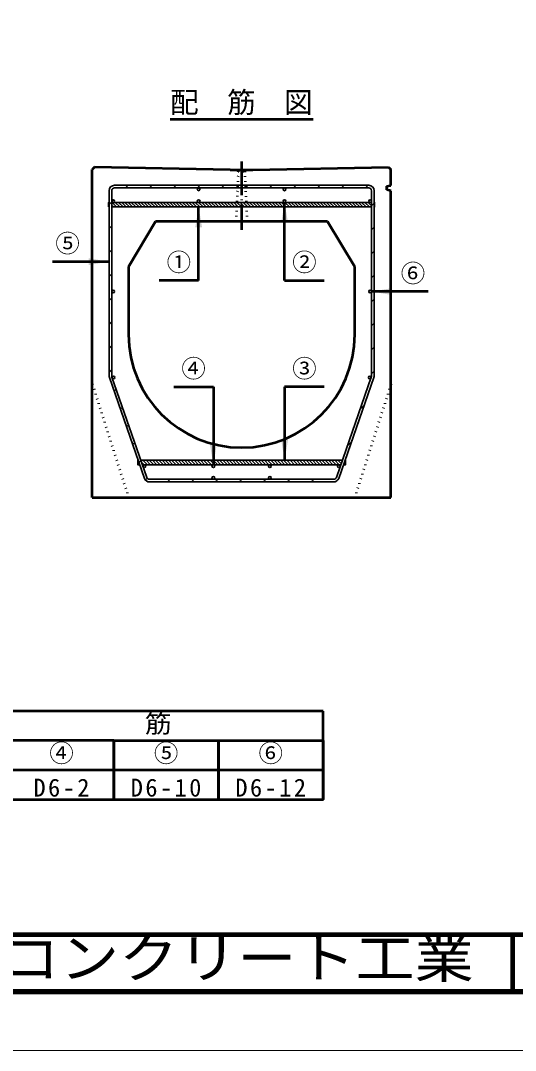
# Model space of a CAD drawing. Units: millimetres, scale not verified. Extents: x -2102 to 2102, y -1485 to 1485.
# Drawn here: x -962 to -87, y -1485 to 336 of the extents above; entities that cross this region are included whole.
import ezdxf
from ezdxf.enums import TextEntityAlignment as Align

# ---------------------------------------------------------------- set-up
doc = ezdxf.new("R2010")
doc.units = ezdxf.units.MM
doc.header["$LTSCALE"] = 5
doc.linetypes.add('DOTTED', pattern=[1.75, 0.25, -1.5])
doc.linetypes.add('LONG_DASHED_DOTTED', pattern=[15.25, 12, -1.5, 0.25, -1.5])
doc.layers.add('0-0_V-nasSTD', color=7, linetype='Continuous', lineweight=35)
doc.layers.add('0-1_0', color=7, linetype='Continuous', lineweight=50)
doc.styles.add('ＭＳ ゴシック', font='')
doc.styles.get('ＭＳ ゴシック').set_extended_font_data('MS Gothic')

msp = doc.modelspace()

# ---------------------------------------------------------------- linework, layer by layer
at = {"layer": '0-0_V-nasSTD', "lineweight": 50}
for p, q in [((-797.5, -885), (-982.5, -885)), ((-612.5, -885), (-797.5, -885)), ((-427.5, -885), (-612.5, -885)), ((-427.5, -937), (-427.5, -885)), ((-797.5, -937), (-612.5, -937)), ((-612.5, -989), (-612.5, -937)), ((-612.5, -937), (-427.5, -937)), ((-612.5, -1041), (-612.5, -989))]:
    msp.add_line(p, q, dxfattribs=at)
at = {"layer": '0-0_V-nasSTD', "lineweight": 100}
for p, q in [((-92.5, -1280), (-92.5, -1380)), ((-1997.5, -1380), (1997.5, -1380))]:
    msp.add_line(p, q, dxfattribs=at)
at = {"layer": '0-0_V-nasSTD', "lineweight": 18}
for points in [[(-2102.5, -1485), (-2102.5, 1485), (2102.5, 1485), (2102.5, -1485)], [(-2002.5, -1385), (-2002.5, 1385), (2002.5, 1385), (2002.5, -1385)]]:
    msp.add_lwpolyline(points, close=True, dxfattribs=at)
at = {"layer": '0-0_V-nasSTD', "lineweight": 50}
for points in [[(-982.5, -989), (-797.5, -989), (-797.5, -937), (-982.5, -937)], [(-797.5, -989), (-797.5, -937), (-797.5, -989)], [(-797.5, -989), (-612.5, -989), (-612.5, -937)], [(-612.5, -989), (-612.5, -937), (-612.5, -989)], [(-612.5, -989), (-427.5, -989), (-427.5, -937)], [(-612.5, -1041), (-427.5, -1041), (-427.5, -989), (-427.5, -937), (-427.5, -989)], [(-982.5, -1041), (-797.5, -1041), (-797.5, -989)], [(-797.5, -1041), (-797.5, -989), (-797.5, -1041)], [(-797.5, -1041), (-612.5, -1041), (-612.5, -989)], [(-612.5, -1041), (-612.5, -989), (-612.5, -1041)], [(-427.5, -1041), (-427.5, -989), (-427.5, -1041)]]:
    msp.add_lwpolyline(points, dxfattribs=at)
at = {"layer": '0-0_V-nasSTD'}
for points in [[(-653.525, -29.276), (-647.525, 6.724), (-641.525, -29.276)], [(-501.525, -21.276), (-495.525, 14.724), (-489.525, -21.276)], [(-841.925, -95.958), (-841.925, -83.958), (-805.925, -89.958)], [(-341.925, -142.876), (-305.925, -148.876), (-305.925, -136.876)], [(-627.525, -413.276), (-621.525, -449.276), (-615.525, -413.276)], [(-501.525, -405.276), (-495.525, -441.276), (-489.525, -405.276)]]:
    msp.add_solid(points, dxfattribs=at)
at = {"layer": '0-1_0'}
for p, q in [((-697.928, 162.342), (-445.122, 162.342)), ((-831.484, 77.142), (-835.525, 73.142)), ((-835.525, -506.858), (-835.525, 73.142)), ((-591.525, 72.342), (-831.525, 77.142)), ((-551.525, 72.342), (-311.525, 77.142)), ((-311.525, 77.142), (-307.525, 73.142)), ((-307.525, 44.742), (-307.525, 73.142)), ((-591.525, 72.342), (-551.525, 72.342)), ((-314.725, 43.542), (-307.525, 44.742)), ((-314.725, 37.142), (-314.725, 43.542)), ((-307.525, 35.142), (-314.725, 37.142)), ((-307.525, -506.858), (-307.525, 35.142)), ((-647.525, -123.276), (-647.525, 6.724)), ((-495.525, -123.276), (-495.525, 14.724)), ((-723.525, -18.858), (-771.525, -98.858)), ((-419.525, -18.858), (-723.525, -18.858)), ((-419.525, -18.858), (-371.525, -98.858)), ((-905.925, -89.958), (-805.925, -89.958)), ((-771.525, -98.858), (-771.525, -218.858)), ((-371.525, -218.858), (-371.525, -98.858)), ((-647.525, -123.276), (-717.525, -123.276)), ((-495.525, -123.276), (-425.525, -123.276)), ((-241.925, -142.876), (-341.925, -142.876)), ((-691.525, -311.276), (-621.525, -311.276)), ((-621.525, -311.276), (-621.525, -449.276)), ((-495.525, -311.276), (-495.525, -441.276)), ((-425.525, -311.276), (-495.525, -311.276)), ((-835.525, -506.858), (-307.525, -506.858))]:
    msp.add_line(p, q, dxfattribs=at)
at = {"layer": '0-1_0', "linetype": 'LONG_DASHED_DOTTED'}
msp.add_line((-571.525, 87.342), (-571.525, -33.858), dxfattribs=at)
at = {"layer": '0-1_0', "linetype": 'DOTTED'}
for p, q in [((-577.525, 69.942), (-581.525, -18.858)), ((-577.525, 69.942), (-579.925, 72.342)), ((-577.525, 69.942), (-565.525, 69.942)), ((-565.525, 69.942), (-563.125, 72.342)), ((-561.525, -18.858), (-565.525, 69.942)), ((-835.525, -306.858), (-771.525, -506.858)), ((-307.525, -306.858), (-371.525, -506.858))]:
    msp.add_line(p, q, dxfattribs=at)
at = {"layer": '0-1_0', "lineweight": 35}
for p, q in [((-796.325, 45.124), (-346.725, 45.124)), ((-346.725, 40.324), (-796.325, 40.324)), ((-796.325, 40.324), (-346.725, 40.324)), ((-772.046, 45.124), (-776.846, 40.324)), ((-729.62, 45.124), (-734.42, 40.324)), ((-687.193, 45.124), (-691.993, 40.324)), ((-644.767, 45.124), (-649.567, 40.324)), ((-602.341, 45.124), (-607.141, 40.324)), ((-559.914, 45.124), (-564.714, 40.324)), ((-517.488, 45.124), (-522.288, 40.324)), ((-475.061, 45.124), (-479.861, 40.324)), ((-432.635, 45.124), (-437.435, 40.324)), ((-390.209, 45.124), (-395.009, 40.324)), ((-347.782, 45.124), (-352.582, 40.324)), ((-805.925, 35.524), (-805.925, -291.655)), ((-801.125, 35.524), (-801.125, -292.466)), ((-801.125, -292.466), (-801.125, 35.524)), ((-797.822, 19.347), (-800.949, 16.221)), ((-341.925, -292.466), (-341.925, 35.524)), ((-341.925, 35.524), (-341.925, -292.466)), ((-337.125, -291.655), (-337.125, 35.524)), ((-806.725, 14.724), (-806.725, 6.724)), ((-805.925, 14.724), (-806.725, 14.724)), ((-806.725, 9.585), (-805.925, 8.785)), ((-806.725, 6.724), (-805.925, 6.724)), ((-806.725, 6.724), (-805.925, 6.724)), ((-806.207, 14.724), (-805.925, 14.442)), ((-801.125, 16.045), (-805.925, 11.245)), ((-341.925, 14.724), (-801.125, 14.724)), ((-801.125, 9.642), (-798.207, 6.724)), ((-341.925, 6.724), (-801.125, 6.724)), ((-580.373, 6.724), (-801.125, 6.724)), ((-800.55, 14.724), (-792.55, 6.724)), ((-794.893, 14.724), (-786.893, 6.724)), ((-789.237, 14.724), (-781.237, 6.724)), ((-783.58, 14.724), (-775.58, 6.724)), ((-777.923, 14.724), (-769.923, 6.724)), ((-772.266, 14.724), (-764.266, 6.724)), ((-766.609, 14.724), (-758.609, 6.724)), ((-760.952, 14.724), (-752.952, 6.724)), ((-755.295, 14.724), (-747.295, 6.724)), ((-749.639, 14.724), (-741.639, 6.724)), ((-743.982, 14.724), (-735.982, 6.724)), ((-738.325, 14.724), (-730.325, 6.724)), ((-732.668, 14.724), (-724.668, 6.724)), ((-727.011, 14.724), (-719.011, 6.724)), ((-721.354, 14.724), (-713.354, 6.724)), ((-715.697, 14.724), (-707.697, 6.724)), ((-710.041, 14.724), (-702.041, 6.724)), ((-704.384, 14.724), (-696.384, 6.724)), ((-698.727, 14.724), (-690.727, 6.724)), ((-693.07, 14.724), (-685.07, 6.724)), ((-687.413, 14.724), (-679.413, 6.724)), ((-681.756, 14.724), (-673.756, 6.724)), ((-676.1, 14.724), (-668.1, 6.724)), ((-670.443, 14.724), (-662.443, 6.724)), ((-664.786, 14.724), (-656.786, 6.724)), ((-659.129, 14.724), (-651.129, 6.724)), ((-653.472, 14.724), (-645.472, 6.724)), ((-647.815, 14.724), (-639.815, 6.724)), ((-642.158, 14.724), (-634.158, 6.724)), ((-636.502, 14.724), (-628.502, 6.724)), ((-630.845, 14.724), (-622.845, 6.724)), ((-625.188, 14.724), (-617.188, 6.724)), ((-619.531, 14.724), (-611.531, 6.724)), ((-613.874, 14.724), (-605.874, 6.724)), ((-608.217, 14.724), (-600.217, 6.724)), ((-602.56, 14.724), (-594.56, 6.724)), ((-596.904, 14.724), (-588.904, 6.724)), ((-591.247, 14.724), (-583.247, 6.724)), ((-585.59, 14.724), (-577.59, 6.724)), ((-579.933, 14.724), (-571.933, 6.724)), ((-574.276, 14.724), (-566.276, 6.724)), ((-568.619, 14.724), (-560.619, 6.724)), ((-562.962, 14.724), (-554.962, 6.724)), ((-557.306, 14.724), (-549.306, 6.724)), ((-551.649, 14.724), (-543.649, 6.724)), ((-545.992, 14.724), (-537.992, 6.724)), ((-540.335, 14.724), (-532.335, 6.724)), ((-534.678, 14.724), (-526.678, 6.724)), ((-529.021, 14.724), (-521.021, 6.724)), ((-523.364, 14.724), (-515.364, 6.724)), ((-517.708, 14.724), (-509.708, 6.724)), ((-512.051, 14.724), (-504.051, 6.724)), ((-506.394, 14.724), (-498.394, 6.724)), ((-500.737, 14.724), (-492.737, 6.724)), ((-495.08, 14.724), (-487.08, 6.724)), ((-489.423, 14.724), (-481.423, 6.724)), ((-483.766, 14.724), (-475.766, 6.724)), ((-478.11, 14.724), (-470.11, 6.724)), ((-472.453, 14.724), (-464.453, 6.724)), ((-466.796, 14.724), (-458.796, 6.724)), ((-461.139, 14.724), (-453.139, 6.724)), ((-455.482, 14.724), (-447.482, 6.724)), ((-449.825, 14.724), (-441.825, 6.724)), ((-444.168, 14.724), (-436.168, 6.724)), ((-438.512, 14.724), (-430.512, 6.724)), ((-432.855, 14.724), (-424.855, 6.724)), ((-427.198, 14.724), (-419.198, 6.724)), ((-421.541, 14.724), (-413.541, 6.724)), ((-415.884, 14.724), (-407.884, 6.724)), ((-410.227, 14.724), (-402.227, 6.724)), ((-404.571, 14.724), (-396.571, 6.724)), ((-398.914, 14.724), (-390.914, 6.724)), ((-393.257, 14.724), (-385.257, 6.724)), ((-387.6, 14.724), (-379.6, 6.724)), ((-381.943, 14.724), (-373.943, 6.724)), ((-376.286, 14.724), (-368.286, 6.724)), ((-370.629, 14.724), (-362.629, 6.724)), ((-364.973, 14.724), (-356.973, 6.724)), ((-359.316, 14.724), (-351.316, 6.724)), ((-353.659, 14.724), (-345.659, 6.724)), ((-348.002, 14.724), (-341.925, 8.647)), ((-342.345, 14.724), (-341.925, 14.304)), ((-337.125, 13.354), (-341.925, 8.554)), ((-336.325, 14.724), (-337.125, 14.724)), ((-337.125, 9.504), (-336.325, 8.704)), ((-337.125, 6.724), (-336.325, 6.724)), ((-336.688, 14.724), (-336.325, 14.36)), ((-801.125, -26.382), (-805.925, -31.182)), ((-341.925, -33.872), (-337.125, -29.072)), ((-801.125, -68.808), (-805.925, -73.608)), ((-341.925, -76.299), (-337.125, -71.499)), ((-801.125, -111.235), (-805.925, -116.035)), ((-341.925, -118.725), (-337.125, -113.925)), ((-801.125, -153.661), (-805.925, -158.461)), ((-341.925, -161.151), (-337.125, -156.351)), ((-801.125, -196.087), (-805.925, -200.887)), ((-341.925, -203.578), (-337.125, -198.778)), ((-801.125, -238.514), (-805.925, -243.314)), ((-341.925, -246.004), (-337.125, -241.204)), ((-801.125, -280.94), (-805.925, -285.74)), ((-341.925, -288.431), (-337.125, -283.631)), ((-743.333, -473.23), (-805.392, -294.808)), ((-800.859, -294.042), (-739.081, -471.653)), ((-739.081, -471.653), (-800.859, -294.042)), ((-342.192, -294.042), (-403.969, -471.653)), ((-342.192, -294.042), (-403.969, -471.653)), ((-399.718, -473.23), (-337.658, -294.808)), ((-337.658, -294.808), (-388.603, -441.276)), ((-346.421, -292.927), (-346.972, -293.477)), ((-793.36, -315.601), (-796.921, -319.163)), ((-361.968, -350.9), (-354.608, -343.54)), ((-782.411, -347.079), (-785.973, -350.64)), ((-771.462, -378.557), (-775.024, -382.118)), ((-760.514, -410.034), (-764.075, -413.596)), ((-384.596, -415.954), (-377.236, -408.594)), ((-755.247, -441.276), (-754.447, -441.276)), ((-755.247, -441.276), (-755.247, -449.276)), ((-755.247, -443.53), (-752.818, -445.959)), ((-755.247, -449.187), (-755.158, -449.276)), ((-755.247, -449.276), (-751.664, -449.276)), ((-753.126, -445.073), (-749.565, -441.512)), ((-749.647, -441.276), (-393.403, -441.276)), ((-393.403, -441.276), (-749.647, -441.276)), ((-748.475, -444.645), (-743.844, -449.276)), ((-746.864, -449.276), (-396.186, -449.276)), ((-746.187, -441.276), (-738.187, -449.276)), ((-740.53, -441.276), (-732.53, -449.276)), ((-734.873, -441.276), (-726.873, -449.276)), ((-729.216, -441.276), (-721.216, -449.276)), ((-723.56, -441.276), (-715.56, -449.276)), ((-717.903, -441.276), (-709.903, -449.276)), ((-712.246, -441.276), (-704.246, -449.276)), ((-706.589, -441.276), (-698.589, -449.276)), ((-700.932, -441.276), (-692.932, -449.276)), ((-695.275, -441.276), (-687.275, -449.276)), ((-689.618, -441.276), (-681.618, -449.276)), ((-683.962, -441.276), (-675.962, -449.276)), ((-678.305, -441.276), (-670.305, -449.276)), ((-672.648, -441.276), (-664.648, -449.276)), ((-666.991, -441.276), (-658.991, -449.276)), ((-661.334, -441.276), (-653.334, -449.276)), ((-655.677, -441.276), (-647.677, -449.276)), ((-650.02, -441.276), (-642.02, -449.276)), ((-644.364, -441.276), (-636.364, -449.276)), ((-638.707, -441.276), (-630.707, -449.276)), ((-633.05, -441.276), (-625.05, -449.276)), ((-627.393, -441.276), (-619.393, -449.276)), ((-621.736, -441.276), (-613.736, -449.276)), ((-616.079, -441.276), (-608.079, -449.276)), ((-610.422, -441.276), (-602.422, -449.276)), ((-604.766, -441.276), (-596.766, -449.276)), ((-599.109, -441.276), (-591.109, -449.276)), ((-593.452, -441.276), (-585.452, -449.276)), ((-587.795, -441.276), (-579.795, -449.276)), ((-582.138, -441.276), (-574.138, -449.276)), ((-576.481, -441.276), (-568.481, -449.276)), ((-570.824, -441.276), (-562.824, -449.276)), ((-565.168, -441.276), (-557.168, -449.276)), ((-559.511, -441.276), (-551.511, -449.276)), ((-553.854, -441.276), (-545.854, -449.276)), ((-548.197, -441.276), (-540.197, -449.276)), ((-542.54, -441.276), (-534.54, -449.276)), ((-536.883, -441.276), (-528.883, -449.276)), ((-531.226, -441.276), (-523.226, -449.276)), ((-525.57, -441.276), (-517.57, -449.276)), ((-519.913, -441.276), (-511.913, -449.276)), ((-514.256, -441.276), (-506.256, -449.276)), ((-508.599, -441.276), (-500.599, -449.276)), ((-502.942, -441.276), (-494.942, -449.276)), ((-497.285, -441.276), (-489.285, -449.276)), ((-491.629, -441.276), (-483.629, -449.276)), ((-485.972, -441.276), (-477.972, -449.276)), ((-480.315, -441.276), (-472.315, -449.276)), ((-474.658, -441.276), (-466.658, -449.276)), ((-469.001, -441.276), (-461.001, -449.276)), ((-463.344, -441.276), (-455.344, -449.276)), ((-457.687, -441.276), (-449.687, -449.276)), ((-452.031, -441.276), (-444.031, -449.276)), ((-446.374, -441.276), (-438.374, -449.276)), ((-440.717, -441.276), (-432.717, -449.276)), ((-435.06, -441.276), (-427.06, -449.276)), ((-429.403, -441.276), (-421.403, -449.276)), ((-423.746, -441.276), (-415.746, -449.276)), ((-418.089, -441.276), (-410.089, -449.276)), ((-412.433, -441.276), (-404.433, -449.276)), ((-406.776, -441.276), (-398.776, -449.276)), ((-401.119, -441.276), (-395.395, -447.001)), ((-395.462, -441.276), (-393.935, -442.804)), ((-390.373, -446.365), (-387.803, -448.935)), ((-388.914, -442.168), (-387.803, -443.278)), ((-741.734, -476.108), (-738.47, -472.843)), ((-734.547, -474.876), (-408.503, -474.876)), ((-408.503, -474.876), (-734.547, -474.876)), ((-734.265, -479.676), (-408.785, -479.676)), ((-702.877, -479.676), (-698.077, -474.876)), ((-660.45, -479.676), (-655.65, -474.876)), ((-618.024, -479.676), (-613.224, -474.876)), ((-575.597, -479.676), (-570.797, -474.876)), ((-533.171, -479.676), (-528.371, -474.876)), ((-490.745, -479.676), (-485.945, -474.876)), ((-448.318, -479.676), (-443.518, -474.876)), ((-405.195, -478.98), (-399.881, -473.666))]:
    msp.add_line(p, q, dxfattribs=at)
at = {"layer": '0-1_0', "lineweight": 100}
msp.add_line((-1997.5, -1280), (1997.5, -1280), dxfattribs=at)
at = {"layer": '0-1_0', "lineweight": 35}
for points in [[(-805.925, 14.724), (-806.725, 14.724), (-806.725, 6.724)], [(-801.125, 14.724), (-798.725, 14.724), (-647.525, 14.724), (-580.013, 14.724), (-571.525, 14.724), (-563.038, 14.724), (-495.525, 14.724), (-344.325, 14.724), (-341.925, 14.724)], [(-341.925, 6.724), (-562.677, 6.724), (-571.525, 6.724), (-580.373, 6.724)], [(-337.125, 14.724), (-336.325, 14.724), (-336.325, 6.724)], [(-337.125, 6.724), (-336.325, 6.724), (-336.325, 14.724)], [(-754.447, -441.276), (-755.247, -441.276), (-755.247, -449.276), (-751.664, -449.276)], [(-746.864, -449.276), (-743.489, -449.276), (-621.525, -449.276), (-521.525, -449.276), (-399.562, -449.276), (-396.186, -449.276)], [(-388.603, -441.276), (-387.803, -441.276), (-387.803, -449.276), (-391.386, -449.276)], [(-388.603, -441.276), (-387.803, -441.276), (-387.803, -449.276), (-391.386, -449.276), (-391.386, -449.276)]]:
    msp.add_lwpolyline(points, dxfattribs=at)
for centre in [(-647.525, 37.924), (-495.525, 37.924), (-798.725, 17.124), (-647.525, 17.124), (-495.525, 17.124), (-344.325, 17.124), (-798.725, -142.876), (-344.325, -142.876), (-798.028, -294.876), (-345.022, -294.876), (-743.489, -451.676), (-621.525, -451.676), (-521.525, -451.676), (-399.562, -451.676), (-621.525, -472.476), (-521.525, -472.476)]:
    msp.add_circle(centre, 2.4, dxfattribs=at)
for centre, radius, start, end in [((-796.325, 35.524), 9.6, 90, 180), ((-796.325, 35.524), 4.8, 90, 180), ((-796.325, 35.524), 4.8, 90, 180), ((-346.725, 35.524), 9.6, 0, 90), ((-346.725, 35.524), 4.8, 0, 90), ((-346.725, 35.524), 4.8, 0, 90), ((-796.325, -291.655), 9.6, 180, 199.17901), ((-796.325, -292.466), 4.8, 180, 199.17901), ((-796.325, -292.466), 4.8, 180, 199.17902), ((-346.725, -292.466), 4.8, 340.82099, 0), ((-346.725, -292.466), 4.8, 340.82099, 0), ((-346.725, -291.655), 9.6, 340.82099, 0), ((-734.265, -470.076), 9.6, 199.17901, 270), ((-734.547, -470.076), 4.8, 199.17901, 270), ((-734.547, -470.076), 4.8, 199.17901, 270), ((-408.785, -470.076), 9.6, 270, 340.82099), ((-408.503, -470.076), 4.8, 270, 340.82099), ((-408.503, -470.076), 4.8, 270, 340.82101)]:
    msp.add_arc(centre, radius, start, end, dxfattribs=at)
at = {"layer": '0-1_0'}
msp.add_arc((-571.525, -218.858), 200, 180, 0, dxfattribs=at)

# ---------------------------------------------------------------- texts
at = {"layer": '0-0_V-nasSTD', "style": 'ＭＳ ゴシック'}
for s, height, p in [('配\u3000筋\u3000図', 36.95, (-697.928, 162.342)), ('⑤', 31.67, (-900.925, -82.958)), ('①', 31.67, (-704.125, -116.276)), ('②', 31.67, (-482.125, -116.276)), ('⑥', 31.67, (-290.125, -135.876)), ('④', 31.67, (-678.125, -304.276)), ('③', 31.67, (-482.125, -304.276)), ('④', 31.67, (-911.6, -984.6)), ('⑤', 31.67, (-726.6, -984.6)), ('⑥', 31.67, (-541.6, -984.6))]:
    msp.add_text(s, height=height, dxfattribs=at).set_placement(p, align=Align.BOTTOM_LEFT)
at = {"layer": '0-0_V-nasSTD', "style": 'ＭＳ ゴシック', "width": 1.1}
for s, height, p in [('配\u3000\u3000\u3000\u3000\u3000\u3000\u3000\u3000\u3000\u3000筋', 31.67, (-1265.46, -932.6)), ('株式会社船生コンクリート工業', 69.65, (-1624.221, -1377.45))]:
    msp.add_text(s, height=height, dxfattribs=at).set_placement(p, align=Align.BOTTOM_LEFT)
at = {"layer": '0-0_V-nasSTD', "char_height": 31.67, "attachment_point": 7, "style": 'ＭＳ ゴシック'}
for s, insert in [('\\T1.2;D6-2', (-939.68, -1036.6)), ('\\T1.2;D6-10', (-767.64, -1036.6)), ('\\T1.2;D6-12', (-582.64, -1036.6))]:
    msp.add_mtext(s, dxfattribs=dict(at, insert=insert))

doc.saveas('drawing.dxf')
